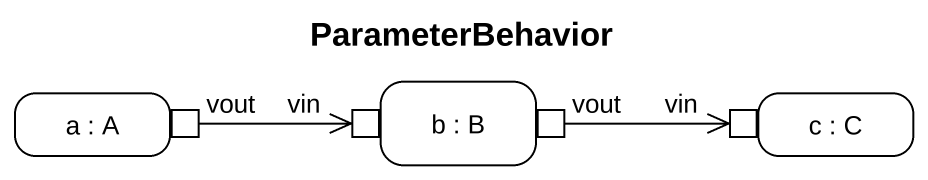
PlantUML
@startuml
title ParameterBehavior
hide empty description
state "a : A" as a {
  state vout <<outputPin>>
}
state "b : B" as b {
  state vin <<inputPin>>
  state "vout" as vout_2 <<outputPin>>
}
state "c : C" as c {
  state "vin" as vin_2 <<inputPin>>
}
vout -right-> vin
vout_2 -right-> vin_2
@enduml
